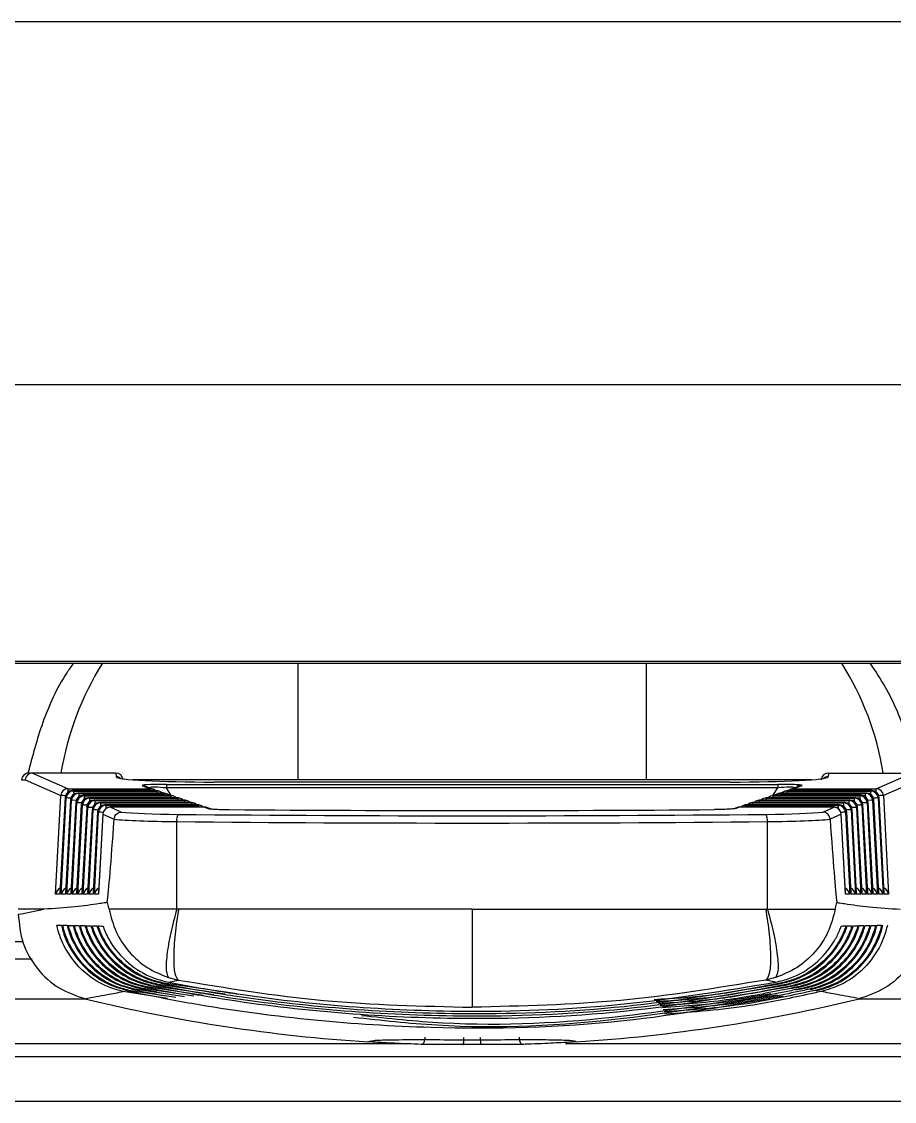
# Model space of a CAD drawing. Extents: x 8 to 113, y 0 to 87.
# Drawn here: x 48.36 to 49.562, y 9.876 to 11.364 of the extents above; entities that cross this region are included whole.
import ezdxf

# ---------------------------------------------------------------- set-up
doc = ezdxf.new("R2010")
doc.units = 0
doc.header["$MEASUREMENT"] = 0
doc.layers.add('OBJECT', color=7, linetype='CONTINUOUS')

msp = doc.modelspace()

# ---------------------------------------------------------------- linework, layer by layer
at = {"layer": 'OBJECT'}
for p, q in [((47.1158, 11.3635), (50.8446, 11.3635)), ((47.0212, 10.8635), (50.9392, 10.8635)), ((48.7402, 10.4795), (48.7402, 10.3189)), ((49.2202, 10.3189), (49.2202, 10.4795)), ((48.3747, 10.3281), (48.3698, 10.3281)), ((48.4236, 10.3065), (48.3746, 10.3281)), ((48.4896, 10.3281), (48.3747, 10.3281)), ((48.4896, 10.3281), (48.4901, 10.3228)), ((48.4896, 10.3281), (48.4896, 10.3281)), ((49.4708, 10.3281), (49.4703, 10.3228)), ((49.4708, 10.3281), (49.5857, 10.3281)), ((49.4708, 10.3281), (49.4708, 10.3281)), ((49.5367, 10.3065), (49.5858, 10.3281)), ((48.3599, 10.3187), (48.3647, 10.3187)), ((48.3647, 10.3187), (48.4137, 10.2971)), ((49.4479, 10.3189), (48.5125, 10.3189)), ((48.5592, 10.3125), (49.4012, 10.3125)), ((48.5592, 10.3125), (48.5592, 10.3075)), ((49.3352, 10.3157), (48.6252, 10.3157)), ((49.3352, 10.3157), (48.6252, 10.3157)), ((48.6252, 10.3157), (48.6252, 10.3157)), ((49.3352, 10.3157), (49.3352, 10.3157)), ((49.4012, 10.3125), (49.4012, 10.3075)), ((49.5957, 10.3187), (49.5467, 10.2971)), ((48.4067, 10.1612), (48.4137, 10.2971)), ((48.4236, 10.3065), (48.5375, 10.3065)), ((48.4236, 10.3065), (48.4236, 10.3019)), ((48.5452, 10.3039), (48.4297, 10.3039)), ((48.4297, 10.3039), (48.4311, 10.3033)), ((48.5452, 10.3039), (48.4297, 10.3039)), ((48.4297, 10.3039), (48.4297, 10.3039)), ((48.4311, 10.3033), (48.547, 10.3033)), ((48.4311, 10.3033), (48.4311, 10.2986)), ((48.5547, 10.3006), (48.4371, 10.3006)), ((48.4371, 10.3006), (48.4385, 10.3)), ((48.5547, 10.3006), (48.4371, 10.3006)), ((48.4371, 10.3006), (48.4371, 10.3006)), ((48.4385, 10.3), (48.5565, 10.3)), ((48.4385, 10.3), (48.4385, 10.2953)), ((48.5642, 10.2974), (48.4446, 10.2974)), ((48.4446, 10.2974), (48.4446, 10.2973)), ((48.4446, 10.2973), (48.446, 10.2967)), ((48.5642, 10.2973), (48.4446, 10.2973)), ((48.446, 10.2967), (48.566, 10.2967)), ((48.446, 10.2967), (48.446, 10.2921)), ((48.5262, 10.3104), (48.5375, 10.3065)), ((48.5407, 10.306), (48.5295, 10.3099)), ((48.5375, 10.3065), (48.5375, 10.3039)), ((48.547, 10.3033), (48.5452, 10.3039)), ((48.5452, 10.3039), (48.5452, 10.3039)), ((48.547, 10.3006), (48.547, 10.3033)), ((48.5502, 10.3027), (48.5485, 10.3034)), ((48.5565, 10.3), (48.5547, 10.3006)), ((48.5547, 10.3006), (48.5547, 10.3006)), ((48.5565, 10.2974), (48.5565, 10.3)), ((48.5598, 10.2995), (48.558, 10.3001)), ((49.4012, 10.3075), (48.5592, 10.3075)), ((48.566, 10.2972), (48.5592, 10.3075)), ((48.5642, 10.2973), (48.5642, 10.2974)), ((48.566, 10.2967), (48.5642, 10.2973)), ((48.566, 10.2941), (48.566, 10.2967)), ((48.5693, 10.2962), (48.5675, 10.2968)), ((49.3929, 10.2968), (49.3911, 10.2962)), ((49.3944, 10.2972), (49.4012, 10.3075)), ((49.3962, 10.2973), (49.3944, 10.2967)), ((49.3944, 10.2967), (49.5144, 10.2967)), ((49.3944, 10.2967), (49.3944, 10.2941)), ((49.5158, 10.2974), (49.3962, 10.2974)), ((49.3962, 10.2974), (49.3962, 10.2973)), ((49.5158, 10.2973), (49.3962, 10.2973)), ((49.4024, 10.3001), (49.4006, 10.2995)), ((49.4057, 10.3006), (49.4039, 10.3)), ((49.4039, 10.3), (49.5219, 10.3)), ((49.4039, 10.3), (49.4039, 10.2974)), ((49.5233, 10.3006), (49.4057, 10.3006)), ((49.5233, 10.3006), (49.4057, 10.3006)), ((49.4057, 10.3006), (49.4057, 10.3006)), ((49.4119, 10.3034), (49.4102, 10.3027)), ((49.4152, 10.3039), (49.4134, 10.3033)), ((49.4134, 10.3033), (49.5293, 10.3033)), ((49.4134, 10.3033), (49.4134, 10.3006)), ((49.5307, 10.3039), (49.4152, 10.3039)), ((49.5307, 10.3039), (49.4152, 10.3039)), ((49.4152, 10.3039), (49.4152, 10.3039)), ((49.4309, 10.3099), (49.4197, 10.306)), ((49.4342, 10.3104), (49.4229, 10.3065)), ((49.4229, 10.3065), (49.5367, 10.3065)), ((49.4229, 10.3039), (49.4229, 10.3065)), ((49.4306, 10.3098), (49.4278, 10.3098)), ((49.5144, 10.2967), (49.5158, 10.2973)), ((49.5144, 10.2921), (49.5144, 10.2967)), ((49.5158, 10.2973), (49.5158, 10.2974)), ((49.5219, 10.3), (49.5233, 10.3006)), ((49.5219, 10.2953), (49.5219, 10.3)), ((49.5233, 10.3006), (49.5233, 10.3006)), ((49.5293, 10.3033), (49.5307, 10.3039)), ((49.5293, 10.2986), (49.5293, 10.3033)), ((49.5307, 10.3039), (49.5307, 10.3039)), ((49.5367, 10.3019), (49.5367, 10.3065)), ((49.5467, 10.2971), (49.5537, 10.1612)), ((48.4197, 10.2944), (48.4126, 10.1624)), ((48.4198, 10.2944), (48.4126, 10.1612)), ((48.4143, 10.1612), (48.4212, 10.2938)), ((48.4198, 10.2944), (48.4197, 10.2944)), ((48.4212, 10.2938), (48.4198, 10.2944)), ((48.4271, 10.2912), (48.4202, 10.1624)), ((48.4272, 10.2912), (48.4202, 10.1612)), ((48.4219, 10.1612), (48.4286, 10.2905)), ((48.4272, 10.2912), (48.4271, 10.2912)), ((48.4286, 10.2905), (48.4272, 10.2912)), ((48.4346, 10.2879), (48.4278, 10.1624)), ((48.4347, 10.2879), (48.4278, 10.1612)), ((48.435, 10.2903), (48.4286, 10.2905)), ((48.4295, 10.1612), (48.4361, 10.2873)), ((48.4347, 10.2879), (48.4346, 10.2879)), ((48.4361, 10.2873), (48.4347, 10.2879)), ((48.442, 10.2846), (48.4354, 10.1624)), ((48.4421, 10.2846), (48.4354, 10.1612)), ((48.4372, 10.1612), (48.4435, 10.284)), ((48.4421, 10.2846), (48.442, 10.2846)), ((48.4435, 10.284), (48.4421, 10.2846)), ((48.4495, 10.2813), (48.443, 10.1624)), ((48.4495, 10.2813), (48.4431, 10.1612)), ((48.451, 10.2807), (48.4495, 10.2813)), ((48.4495, 10.2813), (48.4495, 10.2813)), ((48.5737, 10.2941), (48.452, 10.2941)), ((48.452, 10.2941), (48.4534, 10.2934)), ((48.5737, 10.2941), (48.452, 10.2941)), ((48.452, 10.2941), (48.452, 10.2941)), ((48.4534, 10.2934), (48.5756, 10.2934)), ((48.4534, 10.2934), (48.4534, 10.2888)), ((48.5833, 10.2908), (48.4594, 10.2908)), ((48.4594, 10.2908), (48.4609, 10.2902)), ((48.5833, 10.2908), (48.4594, 10.2908)), ((48.4594, 10.2908), (48.4594, 10.2908)), ((48.4609, 10.2902), (48.5851, 10.2902)), ((48.4609, 10.2902), (48.4609, 10.2855)), ((48.5928, 10.2875), (48.4669, 10.2875)), ((48.4669, 10.2875), (48.4683, 10.2869)), ((48.5928, 10.2875), (48.4669, 10.2875)), ((48.4669, 10.2875), (48.4669, 10.2875)), ((48.4683, 10.2869), (48.5946, 10.2869)), ((48.4683, 10.2869), (48.4683, 10.2823)), ((48.6023, 10.2843), (48.4743, 10.2843)), ((48.4743, 10.2843), (48.4758, 10.2836)), ((48.6023, 10.2843), (48.4743, 10.2843)), ((48.4743, 10.2843), (48.4743, 10.2843)), ((48.4758, 10.2836), (48.6041, 10.2836)), ((48.4758, 10.2836), (48.4758, 10.279)), ((48.5756, 10.2934), (48.5737, 10.2941)), ((48.5737, 10.2941), (48.5737, 10.2941)), ((48.5756, 10.2908), (48.5756, 10.2934)), ((48.5788, 10.2929), (48.577, 10.2935)), ((48.5851, 10.2902), (48.5833, 10.2908)), ((48.5833, 10.2908), (48.5833, 10.2908)), ((48.5851, 10.2875), (48.5851, 10.2902)), ((48.5883, 10.2896), (48.5865, 10.2903)), ((48.5946, 10.2869), (48.5928, 10.2875)), ((48.5928, 10.2875), (48.5928, 10.2875)), ((48.5946, 10.2843), (48.5946, 10.2869)), ((48.5978, 10.2864), (48.596, 10.287)), ((48.6041, 10.2836), (48.6023, 10.2843)), ((48.6023, 10.2843), (48.6023, 10.2843)), ((48.6041, 10.281), (48.6041, 10.2836)), ((48.6074, 10.2831), (48.6055, 10.2837)), ((49.3549, 10.2837), (49.353, 10.2831)), ((49.3581, 10.2843), (49.3563, 10.2836)), ((49.3563, 10.2836), (49.4846, 10.2836)), ((49.3563, 10.2836), (49.3563, 10.281)), ((49.4861, 10.2843), (49.3581, 10.2843)), ((49.4861, 10.2843), (49.3581, 10.2843)), ((49.3581, 10.2843), (49.3581, 10.2843)), ((49.3644, 10.287), (49.3625, 10.2864)), ((49.3676, 10.2875), (49.3658, 10.2869)), ((49.3658, 10.2869), (49.4921, 10.2869)), ((49.3658, 10.2869), (49.3658, 10.2843)), ((49.4935, 10.2875), (49.3676, 10.2875)), ((49.4935, 10.2875), (49.3676, 10.2875)), ((49.3676, 10.2875), (49.3676, 10.2875)), ((49.3739, 10.2903), (49.3721, 10.2896)), ((49.3771, 10.2908), (49.3753, 10.2902)), ((49.3753, 10.2902), (49.4995, 10.2902)), ((49.3753, 10.2902), (49.3753, 10.2875)), ((49.5009, 10.2908), (49.3771, 10.2908)), ((49.5009, 10.2908), (49.3771, 10.2908)), ((49.3771, 10.2908), (49.3771, 10.2908)), ((49.3834, 10.2935), (49.3816, 10.2929)), ((49.3866, 10.2941), (49.3848, 10.2934)), ((49.3848, 10.2934), (49.507, 10.2934)), ((49.3848, 10.2934), (49.3848, 10.2908)), ((49.5084, 10.2941), (49.3866, 10.2941)), ((49.5084, 10.2941), (49.3866, 10.2941)), ((49.3866, 10.2941), (49.3866, 10.2941)), ((49.4846, 10.2836), (49.4861, 10.2843)), ((49.4846, 10.279), (49.4846, 10.2836)), ((49.4861, 10.2843), (49.4861, 10.2843)), ((49.4921, 10.2869), (49.4935, 10.2875)), ((49.4921, 10.2823), (49.4921, 10.2869)), ((49.4935, 10.2875), (49.4935, 10.2875)), ((49.4995, 10.2902), (49.5009, 10.2908)), ((49.4995, 10.2855), (49.4995, 10.2902)), ((49.5009, 10.2908), (49.5009, 10.2908)), ((49.507, 10.2934), (49.5084, 10.2941)), ((49.507, 10.2888), (49.507, 10.2934)), ((49.5084, 10.2941), (49.5084, 10.2941)), ((49.5109, 10.2813), (49.5094, 10.2807)), ((49.5173, 10.1624), (49.5109, 10.2813)), ((49.5173, 10.1612), (49.5109, 10.2813)), ((49.5109, 10.2813), (49.5109, 10.2813)), ((49.5183, 10.2846), (49.5169, 10.284)), ((49.5169, 10.284), (49.5232, 10.1612)), ((49.5249, 10.1612), (49.5183, 10.2846)), ((49.5184, 10.2846), (49.5183, 10.2846)), ((49.525, 10.1624), (49.5184, 10.2846)), ((49.5257, 10.2879), (49.5243, 10.2873)), ((49.5243, 10.2873), (49.5308, 10.1612)), ((49.5318, 10.2905), (49.5254, 10.2903)), ((49.5326, 10.1612), (49.5257, 10.2879)), ((49.5258, 10.2879), (49.5257, 10.2879)), ((49.5326, 10.1624), (49.5258, 10.2879)), ((49.5332, 10.2912), (49.5318, 10.2905)), ((49.5318, 10.2905), (49.5385, 10.1612)), ((49.5402, 10.1624), (49.5332, 10.2912)), ((49.5402, 10.1612), (49.5332, 10.2912)), ((49.5332, 10.2912), (49.5332, 10.2912)), ((49.5406, 10.2944), (49.5392, 10.2938)), ((49.5392, 10.2938), (49.5461, 10.1612)), ((49.5478, 10.1612), (49.5406, 10.2944)), ((49.5407, 10.2944), (49.5406, 10.2944)), ((49.5478, 10.1624), (49.5407, 10.2944)), ((48.4448, 10.1612), (48.451, 10.2807)), ((48.4569, 10.2781), (48.4507, 10.1624)), ((48.457, 10.2781), (48.4507, 10.1612)), ((48.4524, 10.1612), (48.4584, 10.2774)), ((48.457, 10.2781), (48.4569, 10.2781)), ((48.4584, 10.2774), (48.457, 10.2781)), ((48.4643, 10.2748), (48.4583, 10.1624)), ((48.4644, 10.2748), (48.4583, 10.1612)), ((48.46, 10.1612), (48.4658, 10.2742)), ((48.4644, 10.2748), (48.4643, 10.2748)), ((48.4658, 10.2742), (48.4644, 10.2748)), ((48.4718, 10.2715), (48.4659, 10.1624)), ((48.4718, 10.2715), (48.4659, 10.1612)), ((48.4718, 10.2715), (48.4873, 10.2647)), ((48.4718, 10.2715), (48.4718, 10.2715)), ((48.6118, 10.281), (48.4818, 10.281)), ((48.497, 10.2743), (48.4818, 10.281)), ((48.6118, 10.281), (48.4818, 10.281)), ((48.4818, 10.281), (48.4818, 10.281)), ((48.6118, 10.281), (48.6166, 10.2793)), ((48.6118, 10.281), (48.6118, 10.281)), ((48.6199, 10.2788), (48.615, 10.2804)), ((49.3453, 10.2804), (49.3405, 10.2788)), ((49.3486, 10.281), (49.3437, 10.2793)), ((49.4786, 10.281), (49.3486, 10.281)), ((49.4786, 10.281), (49.3486, 10.281)), ((49.3486, 10.281), (49.3486, 10.281)), ((49.4634, 10.2743), (49.4786, 10.281)), ((49.4886, 10.2715), (49.4731, 10.2647)), ((49.4786, 10.281), (49.4786, 10.281)), ((49.4945, 10.1624), (49.4886, 10.2715)), ((49.4945, 10.1612), (49.4886, 10.2715)), ((49.4886, 10.2715), (49.4886, 10.2715)), ((49.496, 10.2748), (49.4946, 10.2742)), ((49.4946, 10.2742), (49.5004, 10.1612)), ((49.5021, 10.1612), (49.496, 10.2748)), ((49.4961, 10.2748), (49.496, 10.2748)), ((49.5021, 10.1624), (49.4961, 10.2748)), ((49.5034, 10.2781), (49.502, 10.2774)), ((49.502, 10.2774), (49.508, 10.1612)), ((49.5097, 10.1612), (49.5034, 10.2781)), ((49.5035, 10.2781), (49.5034, 10.2781)), ((49.5097, 10.1624), (49.5035, 10.2781)), ((49.5094, 10.2807), (49.5156, 10.1612)), ((48.4873, 10.2647), (48.4873, 10.2644)), ((48.5735, 10.1406), (48.5735, 10.2612)), ((49.3869, 10.1406), (49.3869, 10.2612)), ((49.4731, 10.2647), (49.4731, 10.2644)), ((48.4126, 10.1612), (48.4067, 10.1612)), ((48.4202, 10.1612), (48.4143, 10.1612)), ((48.4278, 10.1612), (48.4219, 10.1612)), ((48.4354, 10.1612), (48.4295, 10.1612)), ((48.4431, 10.1612), (48.4372, 10.1612)), ((48.4507, 10.1612), (48.4448, 10.1612)), ((48.4583, 10.1612), (48.4524, 10.1612)), ((48.4659, 10.1612), (48.46, 10.1612)), ((48.4802, 10.1406), (48.4779, 10.1497)), ((49.4802, 10.1406), (49.4825, 10.1497)), ((49.5004, 10.1612), (49.4945, 10.1612)), ((49.508, 10.1612), (49.5021, 10.1612)), ((49.5156, 10.1612), (49.5097, 10.1612)), ((49.5232, 10.1612), (49.5173, 10.1612)), ((49.5308, 10.1612), (49.5249, 10.1612)), ((49.5385, 10.1612), (49.5326, 10.1612)), ((49.5461, 10.1612), (49.5402, 10.1612)), ((49.5537, 10.1612), (49.5478, 10.1612)), ((48.3906, 10.1406), (48.3552, 10.1406)), ((48.5759, 10.1406), (48.5735, 10.1406)), ((49.3845, 10.1406), (49.3869, 10.1406)), ((48.3617, 10.0957), (47.1302, 10.0957)), ((48.3742, 10.0717), (47.1302, 10.0717)), ((48.5623, 10.0462), (48.5755, 10.0429)), ((49.3981, 10.0462), (49.3849, 10.0429)), ((48.5061, 10.0282), (48.5077, 10.0286)), ((48.5722, 10.0186), (48.5077, 10.0286)), ((48.5141, 10.0298), (48.5158, 10.0302)), ((48.5843, 10.0196), (48.5158, 10.0302)), ((48.5221, 10.0315), (48.5238, 10.0318)), ((48.597, 10.0207), (48.5238, 10.0318)), ((48.5302, 10.0331), (48.5318, 10.0334)), ((48.6104, 10.0216), (48.5318, 10.0334)), ((48.5382, 10.0348), (48.5398, 10.0351)), ((48.6246, 10.0225), (48.5398, 10.0351)), ((48.5462, 10.0365), (48.5478, 10.0368)), ((48.64, 10.0233), (48.5478, 10.0368)), ((48.5542, 10.0382), (48.5558, 10.0385)), ((48.6567, 10.0239), (48.5558, 10.0385)), ((48.5622, 10.0399), (48.5755, 10.0429)), ((49.3982, 10.0399), (49.3849, 10.0429)), ((49.4062, 10.0382), (49.4046, 10.0385)), ((49.4142, 10.0365), (49.4126, 10.0368)), ((49.4178, 10.0312), (49.4302, 10.0331)), ((49.4222, 10.0348), (49.4206, 10.0351)), ((49.4259, 10.0296), (49.4382, 10.0315)), ((49.4302, 10.0331), (49.4286, 10.0334)), ((49.4382, 10.0315), (49.4366, 10.0318)), ((49.4463, 10.0298), (49.4446, 10.0302)), ((49.4543, 10.0282), (49.4526, 10.0286)), ((47.0212, 10.0169), (48.4483, 10.0169)), ((48.4467, 10.0173), (48.4469, 10.0172)), ((48.5606, 10.0174), (48.4997, 10.027)), ((49.5121, 10.0169), (50.9392, 10.0169)), ((49.5136, 10.0173), (49.5135, 10.0172)), ((48.8907, 9.955), (47.1952, 9.955)), ((48.8368, 9.9577), (48.8368, 9.9577)), ((48.968, 9.9541), (48.968, 9.9541)), ((48.9924, 9.9541), (48.9924, 9.9541)), ((50.7652, 9.955), (49.1089, 9.955)), ((49.1236, 9.9577), (49.1236, 9.9577)), ((47.9278, 9.9376), (50.0326, 9.9376)), ((50.0118, 9.8756), (47.9486, 9.8756))]:
    msp.add_line(p, q, dxfattribs=at)
for centre, radius, start, end in [((48.8194, 10.2615), 0.4108, 147.9492, 170.6635), ((49.1439, 10.2626), 0.4078, 9.2522, 32.1351), ((48.3698, 10.3181), 0.01, 90, 177), ((48.4896, 10.3181), 0.01, 5, 90), ((49.4708, 10.3181), 0.01, 90, 175), ((48.3698, 10.3181), 0.01, 177, 178.5), ((48.4901, 10.3128), 0.01, 52.3681, 90.0221), ((49.4703, 10.3128), 0.01, 89.9779, 127.6319), ((48.4237, 10.2965), 0.01, 90.5775, 176.7662), ((48.4008, 9.8989), 0.3984, 87.2129, 88.1341), ((48.4297, 10.2939), 0.01, 90, 176.9163), ((48.4298, 10.2939), 0.01, 90.5792, 176.7653), ((48.4312, 10.2932), 0.01, 90.5792, 176.7653), ((48.4371, 10.2906), 0.01, 90, 176.9163), ((48.4372, 10.2906), 0.01, 90.5792, 176.7653), ((48.4386, 10.29), 0.01, 90.5775, 176.7662), ((48.4446, 10.2874), 0.01, 90, 176.9163), ((48.4447, 10.2873), 0.01, 90.5792, 176.7653), ((48.4461, 10.2867), 0.01, 90.5775, 176.7662), ((48.5263, 10.3007), 0.00975, 71.0131, 90.477), ((48.5375, 10.2968), 0.00976, 71.024, 90.4712), ((48.5375, 10.2966), 0.01, 47.2005, 71.0172), ((48.5452, 10.2939), 0.01, 71.0172, 90), ((48.5453, 10.2941), 0.00975, 71.0131, 90.477), ((48.5471, 10.2935), 0.00975, 71.0136, 90.4765), ((48.547, 10.2933), 0.01, 47.226, 71.0172), ((48.5547, 10.2906), 0.01, 71.0172, 90), ((48.5548, 10.2909), 0.00975, 71.0138, 90.4764), ((48.5566, 10.2902), 0.00976, 71.024, 90.4712), ((48.5565, 10.29), 0.01, 47.2514, 71.0172), ((48.5642, 10.2874), 0.01, 71.0172, 90), ((48.5643, 10.2876), 0.00975, 71.0138, 90.4764), ((48.5661, 10.287), 0.00976, 71.0233, 90.4718), ((48.566, 10.2867), 0.01, 47.2769, 71.0172), ((49.3944, 10.2867), 0.01, 108.9828, 132.7231), ((49.3943, 10.287), 0.00976, 89.5282, 108.9767), ((49.3962, 10.2874), 0.01, 90, 108.9828), ((49.3961, 10.2876), 0.00975, 89.5236, 108.9862), ((49.4039, 10.29), 0.01, 108.9828, 132.7486), ((49.4038, 10.2902), 0.00976, 89.5288, 108.976), ((49.4057, 10.2906), 0.01, 90, 108.9828), ((49.4056, 10.2909), 0.00975, 89.5236, 108.9862), ((49.4134, 10.2933), 0.01, 108.9828, 132.774), ((49.4133, 10.2935), 0.00975, 89.5235, 108.9864), ((49.4152, 10.2939), 0.01, 90, 108.9828), ((49.4151, 10.2941), 0.00975, 89.523, 108.9869), ((49.4229, 10.2966), 0.01, 108.9828, 132.7995), ((49.4228, 10.2968), 0.00976, 89.5288, 108.976), ((49.4341, 10.3007), 0.00975, 89.523, 108.9869), ((49.5143, 10.2867), 0.01, 3.2338, 89.4225), ((49.5158, 10.2874), 0.01, 3.0837, 90), ((49.5157, 10.2873), 0.01, 3.2347, 89.4208), ((49.5218, 10.29), 0.01, 3.2338, 89.4225), ((49.5233, 10.2906), 0.01, 3.0837, 90), ((49.5232, 10.2906), 0.01, 3.2347, 89.4208), ((49.5292, 10.2932), 0.01, 3.2347, 89.4208), ((49.5307, 10.2939), 0.01, 3.0837, 90), ((49.5306, 10.2939), 0.01, 3.2347, 89.4208), ((49.5366, 10.2965), 0.01, 3.2338, 89.4225), ((49.5525, 10.0733), 0.2239, 91.5068, 93.1462), ((48.4123, 9.9951), 0.2988, 87.0612, 88.2881), ((48.426, 9.9605), 0.3269, 87.1163, 88.235), ((48.452, 10.2841), 0.01, 90, 176.9163), ((48.4521, 10.284), 0.01, 90.579, 176.7658), ((48.4535, 10.2834), 0.01, 90.5783, 176.7662), ((48.4377, 10.0622), 0.2219, 86.8536, 88.5), ((48.4594, 10.2808), 0.01, 90, 176.9163), ((48.4595, 10.2808), 0.01, 90.5773, 176.7666), ((48.461, 10.2801), 0.01, 90.5775, 176.7662), ((48.4669, 10.2775), 0.01, 90, 176.9163), ((48.467, 10.2775), 0.01, 90.5774, 176.7665), ((48.4684, 10.2769), 0.01, 90.5781, 176.7667), ((48.4743, 10.2743), 0.01, 90, 176.9163), ((48.4744, 10.2742), 0.01, 90.5775, 176.7664), ((48.4759, 10.2736), 0.01, 90.5773, 176.7666), ((48.5737, 10.2841), 0.01, 71.0172, 90), ((48.5738, 10.2843), 0.00975, 71.0131, 90.477), ((48.5756, 10.2837), 0.00976, 71.024, 90.4712), ((48.5756, 10.2835), 0.01, 47.3024, 71.0172), ((48.5833, 10.2808), 0.01, 71.0172, 90), ((48.5833, 10.2811), 0.00974, 71.0108, 90.4844), ((48.5852, 10.2804), 0.00976, 71.0233, 90.4718), ((48.5851, 10.2802), 0.01, 47.3279, 71.0172), ((48.5928, 10.2775), 0.01, 71.0172, 90), ((48.5929, 10.2778), 0.00975, 71.0187, 90.4764), ((48.5947, 10.2771), 0.00975, 71.0138, 90.4764), ((48.5946, 10.2769), 0.01, 47.3534, 71.0172), ((48.6023, 10.2743), 0.01, 71.0172, 90), ((48.6024, 10.2745), 0.00975, 71.0181, 90.4771), ((48.6042, 10.2739), 0.00976, 71.0233, 90.4718), ((48.6041, 10.2736), 0.01, 47.3789, 71.0172), ((49.3563, 10.2736), 0.01, 108.9828, 132.6211), ((49.3562, 10.2739), 0.00976, 89.5282, 108.9767), ((49.3581, 10.2743), 0.01, 90, 108.9828), ((49.358, 10.2745), 0.00975, 89.5229, 108.9819), ((49.3658, 10.2769), 0.01, 108.9828, 132.6466), ((49.3657, 10.2771), 0.00975, 89.5236, 108.9862), ((49.3676, 10.2775), 0.01, 90, 108.9828), ((49.3675, 10.2778), 0.00975, 89.5236, 108.9813), ((49.3753, 10.2802), 0.01, 108.9828, 132.6721), ((49.3752, 10.2804), 0.00976, 89.5282, 108.9767), ((49.3771, 10.2808), 0.01, 90, 108.9828), ((49.3771, 10.2811), 0.00974, 89.5156, 108.9892), ((49.3848, 10.2835), 0.01, 108.9828, 132.6976), ((49.3848, 10.2837), 0.00976, 89.5288, 108.976), ((49.3866, 10.2841), 0.01, 90, 108.9828), ((49.3866, 10.2843), 0.00975, 89.523, 108.9869), ((49.4845, 10.2736), 0.01, 3.2334, 89.4227), ((49.4861, 10.2743), 0.01, 3.0837, 90), ((49.486, 10.2742), 0.01, 3.2336, 89.4225), ((49.492, 10.2769), 0.01, 3.2333, 89.4219), ((49.4935, 10.2775), 0.01, 3.0837, 90), ((49.4934, 10.2775), 0.01, 3.2335, 89.4226), ((49.4994, 10.2801), 0.01, 3.2338, 89.4225), ((49.5009, 10.2808), 0.01, 3.0837, 90), ((49.5008, 10.2808), 0.01, 3.2334, 89.4227), ((49.5069, 10.2834), 0.01, 3.2338, 89.4217), ((49.5084, 10.2841), 0.01, 3.0837, 90), ((49.5083, 10.284), 0.01, 3.2342, 89.421), ((49.5227, 10.0622), 0.2219, 91.5, 93.1464), ((49.5344, 9.9605), 0.3269, 91.765, 92.8837), ((49.5481, 9.9951), 0.2988, 91.7119, 92.9388), ((48.4451, 10.0586), 0.2222, 86.8542, 88.4965), ((48.4526, 10.0574), 0.2201, 86.8488, 88.5041), ((48.46, 10.0525), 0.2217, 86.8556, 88.497), ((48.4818, 10.271), 0.01, 90, 176.9163), ((48.4819, 10.271), 0.01, 90.5777, 176.7662), ((48.5904, 10.2633), 0.0171, 152.4561, 187.024), ((48.6118, 10.271), 0.01, 71.0172, 90), ((48.6119, 10.2712), 0.00975, 71.0181, 90.4771), ((48.6167, 10.2696), 0.00976, 71.0233, 90.4718), ((49.3437, 10.2696), 0.00976, 89.5282, 108.9767), ((49.3486, 10.271), 0.01, 90, 108.9828), ((49.3485, 10.2712), 0.00975, 89.5229, 108.9819), ((49.3699, 10.2633), 0.0171, 352.976, 27.5439), ((49.4786, 10.271), 0.01, 3.0837, 90), ((49.4785, 10.271), 0.01, 3.2338, 89.4223), ((49.5004, 10.0525), 0.2217, 91.503, 93.1444), ((49.5077, 10.0574), 0.2201, 91.4959, 93.1512), ((49.5153, 10.0586), 0.2222, 91.5035, 93.1458), ((48.9802, 12.2031), 2.25, 256.2899, 266.3463), ((48.9802, 12.2031), 2.25, 273.6537, 283.7101)]:
    msp.add_arc(centre, radius, start, end, dxfattribs=at)
for centre, major_axis, ratio, start_param, end_param in [((48.3746, 10.3181), (0.00206, 0.00979), 0.992047, 0.21202, 1.724102), ((48.3979, 10.3181), (0.0253, -0.0094), 0.138337, 2.783892, 2.790246), ((48.6256, 10.3228), (0.1355, 0), 0.052561, 3.146183, 4.709383), ((48.5739, 10.31), (0.0482, -0.0008), 0.049658, 1.8811, 3.292626), ((49.3348, 10.3228), (0.1355, 0), 0.052561, 4.715395, 6.278595), ((49.3865, 10.31), (0.0482, 0.0008), 0.049658, 6.132152, 7.543678), ((48.5739, 10.3), (0.04, -0.0068), 0.131783, 1.969122, 2.906286), ((49.3865, 10.3), (0.04, 0.0068), 0.131783, 0.687541, 1.17247), ((49.3865, 10.3), (0.04, 0.0068), 0.131783, 0.235307, 0.687541), ((48.5952, 10.2769), (0.11, 0), 0.052802, 3.609101, 4.530635), ((48.9802, 10.3875), (2.24, 0), 0.052802, 4.530635, 4.894143), ((48.9802, 10.391), (2.1693, 0), 0.052827, 4.557874, 4.866904), ((49.3652, 10.2769), (0.11, 0), 0.052802, 4.894143, 5.815677), ((48.5952, 12.4304), (0.1191, 2.2897), 0.00637, 3.231059, 3.472172), ((48.5952, 10.2669), (0.12, 0), 0.048402, 3.594014, 4.530635), ((48.9802, 10.3775), (2.25, 0), 0.052568, 4.530635, 4.894143), ((49.3652, 10.2669), (0.12, 0), 0.048402, 4.894143, 5.830764), ((49.3652, 12.4304), (-0.1191, 2.2897), 0.00637, 2.811013, 3.052126), ((48.4166, 10.1606), (0.0077, 0.00731), 0.885668, 1.241251, 2.26901), ((48.4242, 10.1606), (0.0077, 0.00731), 0.885668, 1.241251, 2.26901), ((48.4318, 10.1606), (0.0077, 0.00731), 0.885668, 1.241251, 2.26901), ((48.4395, 10.1606), (0.0077, 0.00731), 0.885668, 1.241251, 2.26901), ((48.4471, 10.1606), (0.0077, 0.00731), 0.885668, 1.241251, 2.26901), ((48.4547, 10.1606), (0.0077, 0.00731), 0.885668, 1.241251, 2.26901), ((48.4623, 10.1606), (0.0077, 0.00731), 0.885668, 1.241251, 2.26901), ((48.4699, 10.1606), (0.0077, 0.00731), 0.885668, 1.241251, 2.26901), ((49.4905, 10.1606), (0.0077, -0.00731), 0.885668, 0.872583, 1.900342), ((49.4981, 10.1606), (0.0077, -0.00731), 0.885668, 0.872583, 1.900342), ((49.5057, 10.1606), (0.0077, -0.00731), 0.885668, 0.872583, 1.900342), ((49.5133, 10.1606), (0.0077, -0.00731), 0.885668, 0.872583, 1.900342), ((49.5209, 10.1606), (0.0077, -0.00731), 0.885668, 0.872583, 1.900342), ((49.5286, 10.1606), (0.0077, -0.00731), 0.885668, 0.872583, 1.900342), ((49.5362, 10.1606), (0.0077, -0.00731), 0.885668, 0.872583, 1.900342), ((49.5438, 10.1606), (0.0077, -0.00731), 0.885668, 0.872583, 1.900342), ((47.8618, 12.2031), (2.3412, 0), 0.904333, 4.924724, 4.940236), ((48.9802, 9.9464), (0.1429, 0), 0.054262, 1.485384, 1.656209)]:
    msp.add_ellipse(centre, major_axis=major_axis, ratio=ratio, start_param=start_param, end_param=end_param, dxfattribs=at)
for points, knots in [([(48.3424, 10.4823), (48.4332, 10.4823), (48.6155, 10.4822), (48.9233, 10.4822), (49.2597, 10.4822), (49.4997, 10.4823), (49.618, 10.4823)], [0, 0, 0, 0, 0.215255, 0.431981, 0.720155, 1, 1, 1, 1]), ([(48.3452, 10.4795), (48.436, 10.4795), (48.6181, 10.4795), (48.925, 10.4795), (49.2598, 10.4795), (49.4979, 10.4795), (49.6152, 10.4795)], [0, 0, 0, 0, 0.216142, 0.433859, 0.72104, 1, 1, 1, 1]), ([(48.4313, 10.4795), (48.4282, 10.4751), (48.4101, 10.4496), (48.3873, 10.3988), (48.3747, 10.3512), (48.3685, 10.3278)], [0, 0, 0, 0, 0.094942, 0.554259, 1, 1, 1, 1]), ([(49.59, 10.3305), (49.5865, 10.3464), (49.5778, 10.3864), (49.5567, 10.4367), (49.5356, 10.4687), (49.5285, 10.4795)], [0, 0, 0, 0, 0.30549, 0.767021, 1, 1, 1, 1]), ([(49.4295, 10.3117), (49.4285, 10.3118), (49.4255, 10.3122), (49.416, 10.3124), (49.4069, 10.3125), (49.4017, 10.3125), (49.4012, 10.3125)], [0, 0, 0, 0, 0.168657, 0.528921, 0.947396, 1, 1, 1, 1]), ([(48.4873, 10.2647), (48.4875, 10.2658), (48.4878, 10.268), (48.4896, 10.2709), (48.4922, 10.2731), (48.4947, 10.2741), (48.4964, 10.2743), (48.4969, 10.2743), (48.497, 10.2743)], [0, 0, 0, 0, 0.219279, 0.438505, 0.659235, 0.882985, 0.985836, 1, 1, 1, 1]), ([(48.6166, 10.2793), (48.6176, 10.2791), (48.6195, 10.2787), (48.6268, 10.2782), (48.6362, 10.2779), (48.6431, 10.2778), (48.6463, 10.2778)], [0, 0, 0, 0, 0.261885, 0.524406, 0.776422, 1, 1, 1, 1]), ([(49.3437, 10.2793), (49.3428, 10.2791), (49.3409, 10.2787), (49.3336, 10.2782), (49.3242, 10.2779), (49.3173, 10.2778), (49.3141, 10.2778)], [0, 0, 0, 0, 0.261885, 0.524406, 0.776422, 1, 1, 1, 1]), ([(49.4731, 10.2647), (49.4729, 10.2658), (49.4726, 10.268), (49.4708, 10.2709), (49.4682, 10.2731), (49.4657, 10.2741), (49.464, 10.2743), (49.4635, 10.2743), (49.4634, 10.2743)], [0, 0, 0, 0, 0.219279, 0.438505, 0.659235, 0.882985, 0.985836, 1, 1, 1, 1]), ([(48.4779, 10.1497), (48.4772, 10.1496), (48.4736, 10.1491), (48.4589, 10.1469), (48.4304, 10.1429), (48.4049, 10.1414), (48.3906, 10.1406)], [0, 0, 0, 0, 0.024147, 0.120738, 0.507103, 1, 1, 1, 1]), ([(49.4825, 10.1497), (49.4832, 10.1496), (49.4868, 10.1491), (49.5015, 10.1469), (49.53, 10.1429), (49.5555, 10.1414), (49.5698, 10.1406)], [0, 0, 0, 0, 0.024147, 0.120738, 0.507103, 1, 1, 1, 1]), ([(48.3552, 10.1335), (48.3566, 10.12), (48.3593, 10.093), (48.3801, 10.0574), (48.4098, 10.03), (48.4347, 10.0214), (48.4467, 10.0173)], [0, 0, 0, 0, 0.253583, 0.507165, 0.760847, 1, 1, 1, 1]), ([(48.5735, 10.1406), (48.5628, 10.1406), (48.5415, 10.1406), (48.5142, 10.1406), (48.4921, 10.1406), (48.4842, 10.1406), (48.4802, 10.1406)], [0, 0, 0, 0, 0.249999, 0.5, 0.750001, 1, 1, 1, 1]), ([(48.4802, 10.1406), (48.4829, 10.1299), (48.4884, 10.1086), (48.5071, 10.0809), (48.5318, 10.0586), (48.5522, 10.0503), (48.5623, 10.0462)], [0, 0, 0, 0, 0.25, 0.5, 0.75, 1, 1, 1, 1]), ([(48.5735, 10.1406), (48.5705, 10.1295), (48.5644, 10.1065), (48.5593, 10.0761), (48.5582, 10.0537), (48.561, 10.0487), (48.5623, 10.0462)], [0, 0, 0, 0, 0.241562, 0.500001, 0.75844, 1, 1, 1, 1]), ([(48.5759, 10.1406), (48.5741, 10.1289), (48.5704, 10.1046), (48.5687, 10.0728), (48.5702, 10.0497), (48.5738, 10.0451), (48.5755, 10.0429)], [0, 0, 0, 0, 0.2411704, 0.4999998, 0.7588319, 1, 1, 1, 1]), ([(48.9802, 10.1406), (48.9124, 10.1406), (48.7768, 10.1406), (48.6429, 10.1406), (48.5759, 10.1406)], [0, 0, 0, 0, 0.5, 1, 1, 1, 1]), ([(48.9802, 10.1406), (49.048, 10.1406), (49.1836, 10.1406), (49.3175, 10.1406), (49.3845, 10.1406)], [0, 0, 0, 0, 0.5, 1, 1, 1, 1]), ([(48.9802, 10.1406), (48.9802, 10.1241), (48.9802, 10.0898), (48.9802, 10.0452), (48.9802, 10.0134), (48.9802, 10.008), (48.9802, 10.0054)], [0, 0, 0, 0, 0.240773, 0.500001, 0.759228, 1, 1, 1, 1]), ([(49.3845, 10.1406), (49.3863, 10.1289), (49.39, 10.1046), (49.3917, 10.0728), (49.3902, 10.0497), (49.3866, 10.0451), (49.3849, 10.0429)], [0, 0, 0, 0, 0.2411704, 0.4999998, 0.7588319, 1, 1, 1, 1]), ([(49.3869, 10.1406), (49.3899, 10.1295), (49.396, 10.1065), (49.4011, 10.0761), (49.4022, 10.0537), (49.3994, 10.0487), (49.3981, 10.0462)], [0, 0, 0, 0, 0.241562, 0.500001, 0.75844, 1, 1, 1, 1]), ([(49.3869, 10.1406), (49.3976, 10.1406), (49.4189, 10.1406), (49.4462, 10.1406), (49.4682, 10.1406), (49.4762, 10.1406), (49.4802, 10.1406)], [0, 0, 0, 0, 0.249999, 0.5, 0.750001, 1, 1, 1, 1]), ([(49.4802, 10.1406), (49.4775, 10.1299), (49.472, 10.1086), (49.4533, 10.0809), (49.4286, 10.0586), (49.4082, 10.0503), (49.3981, 10.0462)], [0, 0, 0, 0, 0.25, 0.5, 0.75, 1, 1, 1, 1]), ([(49.6052, 10.1335), (49.6038, 10.12), (49.6011, 10.093), (49.5803, 10.0574), (49.5506, 10.03), (49.5257, 10.0214), (49.5136, 10.0173)], [0, 0, 0, 0, 0.253583, 0.507165, 0.760847, 1, 1, 1, 1]), ([(48.4083, 10.1185), (48.4092, 10.1185), (48.4113, 10.1185), (48.4133, 10.1184), (48.4146, 10.1184)], [0, 0, 0, 0, 0.412557, 1, 1, 1, 1]), ([(48.4997, 10.027), (48.4933, 10.0288), (48.4738, 10.0341), (48.4446, 10.0525), (48.4216, 10.081), (48.4117, 10.1045), (48.409, 10.1159), (48.4083, 10.1185)], [0, 0, 0, 0, 0.1473762, 0.4444956, 0.7411541, 0.9402223, 1, 1, 1, 1]), ([(48.4146, 10.1184), (48.4152, 10.1158), (48.4175, 10.1067), (48.4261, 10.0855), (48.4462, 10.058), (48.4761, 10.0369), (48.4976, 10.0307), (48.5061, 10.0282)], [0, 0, 0, 0, 0.059552, 0.208065, 0.505163, 0.802607, 1, 1, 1, 1]), ([(48.4164, 10.1184), (48.4172, 10.1184), (48.4193, 10.1183), (48.4214, 10.1183), (48.4226, 10.1183)], [0, 0, 0, 0, 0.4125319, 1, 1, 1, 1]), ([(48.5077, 10.0286), (48.5013, 10.0303), (48.4818, 10.0356), (48.4525, 10.0539), (48.4297, 10.082), (48.4198, 10.1049), (48.417, 10.1158), (48.4164, 10.1184)], [0, 0, 0, 0, 0.1489543, 0.4492608, 0.7491008, 0.9405027, 1, 1, 1, 1]), ([(48.4226, 10.1183), (48.4233, 10.1157), (48.4257, 10.1067), (48.4346, 10.0856), (48.4551, 10.0585), (48.4849, 10.0381), (48.506, 10.0321), (48.5141, 10.0298)], [0, 0, 0, 0, 0.059276, 0.209421, 0.509831, 0.810598, 1, 1, 1, 1]), ([(48.5158, 10.0302), (48.5093, 10.0319), (48.4898, 10.0371), (48.4605, 10.0553), (48.4378, 10.0829), (48.4279, 10.1053), (48.4251, 10.1157), (48.4244, 10.1182)], [0, 0, 0, 0, 0.150605, 0.454244, 0.75741, 0.940779, 1, 1, 1, 1]), ([(48.4244, 10.1182), (48.4253, 10.1182), (48.4274, 10.1182), (48.4295, 10.1181), (48.4307, 10.1181)], [0, 0, 0, 0, 0.412495, 1, 1, 1, 1]), ([(48.4307, 10.1181), (48.4314, 10.1156), (48.434, 10.1067), (48.4431, 10.0858), (48.464, 10.0589), (48.4938, 10.0392), (48.5144, 10.0336), (48.5221, 10.0315)], [0, 0, 0, 0, 0.059002, 0.210856, 0.514734, 0.81898, 1, 1, 1, 1]), ([(48.4325, 10.1181), (48.4334, 10.1181), (48.4355, 10.118), (48.4376, 10.118), (48.4388, 10.1179)], [0, 0, 0, 0, 0.41247, 1, 1, 1, 1]), ([(48.5238, 10.0318), (48.5173, 10.0335), (48.4977, 10.0386), (48.4684, 10.0568), (48.446, 10.0839), (48.4361, 10.1057), (48.4332, 10.1156), (48.4325, 10.1181)], [0, 0, 0, 0, 0.152333, 0.459461, 0.766109, 0.941054, 1, 1, 1, 1]), ([(48.4388, 10.1179), (48.4396, 10.1155), (48.4423, 10.1066), (48.4517, 10.0859), (48.473, 10.0594), (48.5026, 10.0404), (48.5229, 10.035), (48.5302, 10.0331)], [0, 0, 0, 0, 0.058731, 0.212374, 0.519886, 0.827777, 1, 1, 1, 1]), ([(48.4406, 10.1179), (48.4415, 10.1179), (48.4436, 10.1179), (48.4457, 10.1178), (48.447, 10.1178)], [0, 0, 0, 0, 0.412433, 1, 1, 1, 1]), ([(48.5318, 10.0334), (48.5253, 10.0351), (48.5057, 10.0402), (48.4763, 10.0582), (48.4541, 10.085), (48.4442, 10.1061), (48.4414, 10.1155), (48.4406, 10.1179)], [0, 0, 0, 0, 0.154143, 0.464926, 0.775223, 0.941326, 1, 1, 1, 1]), ([(48.447, 10.1178), (48.4478, 10.1154), (48.4506, 10.1066), (48.4603, 10.0861), (48.4821, 10.0599), (48.5116, 10.0417), (48.5314, 10.0365), (48.5382, 10.0348)], [0, 0, 0, 0, 0.058463, 0.213983, 0.525307, 0.837021, 1, 1, 1, 1]), ([(48.4488, 10.1178), (48.4497, 10.1177), (48.4518, 10.1177), (48.4539, 10.1177), (48.4552, 10.1176)], [0, 0, 0, 0, 0.412396, 1, 1, 1, 1]), ([(48.5398, 10.0351), (48.5333, 10.0368), (48.5137, 10.0418), (48.4843, 10.0597), (48.4623, 10.086), (48.4524, 10.1066), (48.4496, 10.1154), (48.4488, 10.1178)], [0, 0, 0, 0, 0.156042, 0.470658, 0.78478, 0.941595, 1, 1, 1, 1]), ([(49.5116, 10.1178), (49.5108, 10.1154), (49.508, 10.1066), (49.4982, 10.0861), (49.4764, 10.06), (49.447, 10.0419), (49.4273, 10.0368), (49.4206, 10.0351)], [0, 0, 0, 0, 0.0584018, 0.2144517, 0.5261926, 0.8382684, 1, 1, 1, 1]), ([(49.4222, 10.0348), (49.4287, 10.0364), (49.4483, 10.0415), (49.4778, 10.0594), (49.4999, 10.0858), (49.5098, 10.1065), (49.5126, 10.1154), (49.5134, 10.1178)], [0, 0, 0, 0, 0.155511, 0.469779, 0.783592, 0.941534, 1, 1, 1, 1]), ([(49.5197, 10.1179), (49.519, 10.1155), (49.5163, 10.1066), (49.5068, 10.086), (49.4855, 10.0595), (49.456, 10.0407), (49.4358, 10.0353), (49.4286, 10.0334)], [0, 0, 0, 0, 0.058671, 0.212822, 0.520728, 0.828954, 1, 1, 1, 1]), ([(49.4302, 10.0331), (49.4367, 10.0348), (49.4563, 10.0399), (49.4858, 10.058), (49.5081, 10.0848), (49.518, 10.1061), (49.5208, 10.1155), (49.5216, 10.1179)], [0, 0, 0, 0, 0.153635, 0.464106, 0.774129, 0.941266, 1, 1, 1, 1]), ([(49.5279, 10.1181), (49.5272, 10.1156), (49.5246, 10.1067), (49.5154, 10.0858), (49.4945, 10.059), (49.4648, 10.0395), (49.4443, 10.0339), (49.4366, 10.0318)], [0, 0, 0, 0, 0.058943, 0.211284, 0.515534, 0.820092, 1, 1, 1, 1]), ([(49.4382, 10.0315), (49.4447, 10.0332), (49.4643, 10.0383), (49.4937, 10.0565), (49.5162, 10.0838), (49.5261, 10.1057), (49.529, 10.1156), (49.5297, 10.1181)], [0, 0, 0, 0, 0.151845, 0.458695, 0.765103, 0.940995, 1, 1, 1, 1]), ([(49.536, 10.1182), (49.5353, 10.1157), (49.5328, 10.1067), (49.524, 10.0857), (49.5035, 10.0586), (49.4737, 10.0383), (49.4527, 10.0324), (49.4446, 10.0302)], [0, 0, 0, 0, 0.059218, 0.209832, 0.510595, 0.811653, 1, 1, 1, 1]), ([(49.4463, 10.0298), (49.4527, 10.0316), (49.4723, 10.0368), (49.5016, 10.0551), (49.5243, 10.0828), (49.5343, 10.1052), (49.5371, 10.1157), (49.5378, 10.1183)], [0, 0, 0, 0, 0.150136, 0.453531, 0.756488, 0.940721, 1, 1, 1, 1]), ([(49.544, 10.1184), (49.5434, 10.1158), (49.5411, 10.1067), (49.5325, 10.0855), (49.5124, 10.0582), (49.4826, 10.0371), (49.4612, 10.031), (49.4526, 10.0286)], [0, 0, 0, 0, 0.0594948, 0.2084583, 0.5058921, 0.8036083, 1, 1, 1, 1]), ([(49.4543, 10.0282), (49.4607, 10.03), (49.4803, 10.0353), (49.5095, 10.0537), (49.5324, 10.0818), (49.5424, 10.1048), (49.5452, 10.1158), (49.5458, 10.1184)], [0, 0, 0, 0, 0.1485035, 0.448596, 0.7482558, 0.940445, 1, 1, 1, 1]), ([(49.5521, 10.1185), (49.5514, 10.1159), (49.5492, 10.1067), (49.541, 10.0854), (49.5212, 10.0577), (49.4914, 10.036), (49.4696, 10.0296), (49.4607, 10.027)], [0, 0, 0, 0, 0.059775, 0.207161, 0.501412, 0.795934, 1, 1, 1, 1]), ([(49.5052, 10.1176), (49.5061, 10.1176), (49.5082, 10.1177), (49.5103, 10.1177), (49.5116, 10.1178)], [0, 0, 0, 0, 0.412401, 1, 1, 1, 1]), ([(49.5134, 10.1178), (49.5143, 10.1178), (49.5164, 10.1178), (49.5185, 10.1179), (49.5197, 10.1179)], [0, 0, 0, 0, 0.412426, 1, 1, 1, 1]), ([(49.5216, 10.1179), (49.5224, 10.118), (49.5245, 10.118), (49.5266, 10.118), (49.5279, 10.1181)], [0, 0, 0, 0, 0.412462, 1, 1, 1, 1]), ([(49.5297, 10.1181), (49.5306, 10.1181), (49.5327, 10.1182), (49.5347, 10.1182), (49.536, 10.1182)], [0, 0, 0, 0, 0.412498, 1, 1, 1, 1]), ([(49.5378, 10.1183), (49.5386, 10.1183), (49.5407, 10.1183), (49.5428, 10.1184), (49.544, 10.1184)], [0, 0, 0, 0, 0.412522, 1, 1, 1, 1]), ([(48.4552, 10.1176), (48.456, 10.1153), (48.4589, 10.1066), (48.469, 10.0863), (48.4912, 10.0604), (48.5205, 10.0429), (48.5399, 10.0381), (48.5462, 10.0365)], [0, 0, 0, 0, 0.058198, 0.215686, 0.531014, 0.846742, 1, 1, 1, 1]), ([(48.457, 10.1176), (48.4579, 10.1176), (48.4601, 10.1175), (48.4622, 10.1175), (48.4634, 10.1175)], [0, 0, 0, 0, 0.412352, 1, 1, 1, 1]), ([(48.5478, 10.0368), (48.5413, 10.0385), (48.5217, 10.0434), (48.4922, 10.0612), (48.4704, 10.087), (48.4607, 10.107), (48.4578, 10.1153), (48.457, 10.1176)], [0, 0, 0, 0, 0.158035, 0.476675, 0.794817, 0.941861, 1, 1, 1, 1]), ([(48.4634, 10.1175), (48.4643, 10.1152), (48.4674, 10.1066), (48.4777, 10.0865), (48.5003, 10.0609), (48.5295, 10.0442), (48.5484, 10.0396), (48.5542, 10.0382)], [0, 0, 0, 0, 0.057936, 0.217495, 0.53703, 0.856977, 1, 1, 1, 1]), ([(48.4653, 10.1174), (48.4662, 10.1174), (48.4683, 10.1174), (48.4705, 10.1173), (48.4718, 10.1173)], [0, 0, 0, 0, 0.412308, 1, 1, 1, 1]), ([(48.5558, 10.0385), (48.5493, 10.0402), (48.5297, 10.045), (48.5001, 10.0628), (48.4786, 10.0881), (48.4689, 10.1075), (48.4661, 10.1152), (48.4653, 10.1174)], [0, 0, 0, 0, 0.160131, 0.483001, 0.805363, 0.942124, 1, 1, 1, 1]), ([(48.4718, 10.1173), (48.4726, 10.1151), (48.4758, 10.1066), (48.4865, 10.0867), (48.5095, 10.0615), (48.5385, 10.0456), (48.5569, 10.0412), (48.5622, 10.0399)], [0, 0, 0, 0, 0.057677, 0.219413, 0.543377, 0.867764, 1, 1, 1, 1]), ([(49.3982, 10.0399), (49.4047, 10.0415), (49.4244, 10.0464), (49.4541, 10.064), (49.4754, 10.089), (49.4851, 10.1079), (49.4878, 10.1151), (49.4886, 10.1173)], [0, 0, 0, 0, 0.1617291, 0.4885729, 0.8149429, 0.9423191, 1, 1, 1, 1]), ([(49.4951, 10.1174), (49.4943, 10.1152), (49.4912, 10.1066), (49.4808, 10.0865), (49.4582, 10.0611), (49.4291, 10.0445), (49.4103, 10.0399), (49.4046, 10.0385)], [0, 0, 0, 0, 0.057873, 0.218011, 0.538018, 0.858388, 1, 1, 1, 1]), ([(49.4062, 10.0382), (49.4127, 10.0398), (49.4323, 10.0447), (49.462, 10.0625), (49.4836, 10.0879), (49.4933, 10.1074), (49.4961, 10.1152), (49.4969, 10.1175)], [0, 0, 0, 0, 0.1595511, 0.4819896, 0.803962, 0.9420606, 1, 1, 1, 1]), ([(49.5033, 10.1176), (49.5026, 10.1153), (49.4996, 10.1066), (49.4895, 10.0863), (49.4673, 10.0605), (49.4381, 10.0432), (49.4188, 10.0384), (49.4126, 10.0368)], [0, 0, 0, 0, 0.0581354, 0.2161788, 0.5319486, 0.8480676, 1, 1, 1, 1]), ([(49.4142, 10.0365), (49.4207, 10.0381), (49.4403, 10.0431), (49.4699, 10.0609), (49.4918, 10.0869), (49.5016, 10.107), (49.5044, 10.1153), (49.5052, 10.1176)], [0, 0, 0, 0, 0.157481, 0.475733, 0.793525, 0.941799, 1, 1, 1, 1]), ([(49.4886, 10.1173), (49.4895, 10.1173), (49.4917, 10.1174), (49.4938, 10.1174), (49.4951, 10.1174)], [0, 0, 0, 0, 0.412315, 1, 1, 1, 1]), ([(49.4969, 10.1175), (49.4978, 10.1175), (49.5, 10.1175), (49.5021, 10.1176), (49.5033, 10.1176)], [0, 0, 0, 0, 0.412358, 1, 1, 1, 1]), ([(48.3744, 10.0717), (48.2511, 10.0717), (48.0047, 10.0716), (47.6628, 10.0715), (47.3489, 10.0713), (47.1565, 10.0712), (47.0627, 10.0711), (47.0606, 10.0711)], [0, 0, 0, 0, 0.263927, 0.527122, 0.760906, 0.99469, 1, 1, 1, 1]), ([(48.5141, 10.0298), (48.5207, 10.0284), (48.5343, 10.0255), (48.5481, 10.023), (48.5553, 10.0217)], [0, 0, 0, 0, 0.476164, 1, 1, 1, 1]), ([(48.5221, 10.0315), (48.5287, 10.0301), (48.5424, 10.0272), (48.5562, 10.0247), (48.5634, 10.0235)], [0, 0, 0, 0, 0.476003, 1, 1, 1, 1]), ([(48.5302, 10.0331), (48.5367, 10.0317), (48.5504, 10.0289), (48.5642, 10.0265), (48.5714, 10.0252)], [0, 0, 0, 0, 0.475839, 1, 1, 1, 1]), ([(48.5382, 10.0348), (48.5447, 10.0335), (48.5774, 10.0269), (48.7156, 10.0027), (48.9269, 9.9854), (49.1906, 9.995), (49.3447, 10.0214), (49.4222, 10.0348)], [0, 0, 0, 0, 0.0224837, 0.1124325, 0.4731171, 0.7350786, 1, 1, 1, 1]), ([(48.5462, 10.0365), (48.5527, 10.0352), (48.5854, 10.0287), (48.7237, 10.005), (48.9324, 9.9887), (49.1906, 9.9986), (49.3394, 10.0238), (49.4142, 10.0365)], [0, 0, 0, 0, 0.022904, 0.114532, 0.481954, 0.739618, 1, 1, 1, 1]), ([(48.5542, 10.0382), (48.5607, 10.0369), (48.5935, 10.0306), (48.7318, 10.0073), (48.938, 9.9919), (49.1906, 10.0022), (49.3341, 10.0261), (49.4062, 10.0382)], [0, 0, 0, 0, 0.023339, 0.11671, 0.491124, 0.744318, 1, 1, 1, 1]), ([(48.5622, 10.0399), (48.5687, 10.0387), (48.6015, 10.0325), (48.7399, 10.0097), (48.9435, 9.9952), (49.1906, 10.0058), (49.3288, 10.0285), (49.3982, 10.0399)], [0, 0, 0, 0, 0.023792, 0.118973, 0.500646, 0.749188, 1, 1, 1, 1]), ([(48.5755, 10.0429), (48.642, 10.032), (48.7761, 10.0101), (48.9118, 10.007), (48.9802, 10.0054)], [0, 0, 0, 0, 0.496376, 1, 1, 1, 1]), ([(49.3849, 10.0429), (49.3184, 10.032), (49.1843, 10.0101), (49.0486, 10.007), (48.9802, 10.0054)], [0, 0, 0, 0, 0.496376, 1, 1, 1, 1]), ([(49.4046, 10.0385), (49.398, 10.0373), (49.3653, 10.031), (49.3077, 10.0199), (49.2559, 10.0172), (49.2307, 10.0158)], [0, 0, 0, 0, 0.113918, 0.569662, 1, 1, 1, 1]), ([(49.4126, 10.0368), (49.406, 10.0355), (49.3733, 10.0292), (49.3142, 10.0176), (49.2607, 10.0146), (49.2339, 10.0131)], [0, 0, 0, 0, 0.110803, 0.554083, 1, 1, 1, 1]), ([(49.4206, 10.0351), (49.4141, 10.0338), (49.3814, 10.0273), (49.3205, 10.0153), (49.2653, 10.012), (49.2367, 10.0103)], [0, 0, 0, 0, 0.10768, 0.538467, 1, 1, 1, 1]), ([(49.4286, 10.0334), (49.4221, 10.0321), (49.3894, 10.0255), (49.3268, 10.013), (49.2697, 10.0094), (49.2393, 10.0075)], [0, 0, 0, 0, 0.10455, 0.522813, 1, 1, 1, 1]), ([(49.4366, 10.0318), (49.4301, 10.0304), (49.3974, 10.0237), (49.3329, 10.0107), (49.2739, 10.0068), (49.2415, 10.0047)], [0, 0, 0, 0, 0.101412, 0.50712, 1, 1, 1, 1]), ([(49.4446, 10.0302), (49.4381, 10.0288), (49.4055, 10.022), (49.3389, 10.0083), (49.2778, 10.0042), (49.2433, 10.0018)], [0, 0, 0, 0, 0.098265, 0.491386, 1, 1, 1, 1]), ([(49.4526, 10.0286), (49.4461, 10.0272), (49.4135, 10.0202), (49.3448, 10.006), (49.2814, 10.0015), (49.2447, 9.9989)], [0, 0, 0, 0, 0.095111, 0.475612, 1, 1, 1, 1]), ([(48.4469, 10.0172), (48.4572, 10.0191), (48.4748, 10.0222), (48.4924, 10.0256), (48.4997, 10.027)], [0, 0, 0, 0, 0.5814499, 1, 1, 1, 1]), ([(48.5061, 10.0282), (48.5127, 10.0268), (48.5452, 10.0198), (48.6831, 9.9937), (48.9048, 9.9727), (49.1752, 9.9793), (49.3353, 10.008), (49.4084, 10.0211)], [0, 0, 0, 0, 0.022015, 0.110089, 0.463247, 0.755017, 1, 1, 1, 1]), ([(48.817, 9.9918), (48.8552, 9.9875), (48.9787, 9.9738), (49.1752, 9.984), (49.3299, 10.0106), (49.4001, 10.0227)], [0, 0, 0, 0, 0.1966251, 0.6351198, 1, 1, 1, 1]), ([(48.8279, 9.9942), (48.8652, 9.9902), (48.9851, 9.9773), (49.1751, 9.9876), (49.3243, 10.0129), (49.3918, 10.0244)], [0, 0, 0, 0, 0.198589, 0.637924, 1, 1, 1, 1]), ([(49.4607, 10.027), (49.4541, 10.0256), (49.4216, 10.0185), (49.3505, 10.0036), (49.2847, 9.9987), (49.2456, 9.9958)], [0, 0, 0, 0, 0.091948, 0.459795, 1, 1, 1, 1]), ([(49.5135, 10.0172), (49.5032, 10.0191), (49.4856, 10.0222), (49.468, 10.0256), (49.4607, 10.027)], [0, 0, 0, 0, 0.5814499, 1, 1, 1, 1]), ([(48.8368, 9.9577), (48.8383, 9.9584), (48.8414, 9.9599), (48.8658, 9.9607), (48.9018, 9.9608), (48.947, 9.9607), (48.9961, 9.9606), (49.0434, 9.9608), (49.0836, 9.9608), (49.1119, 9.9603), (49.1227, 9.9591), (49.1234, 9.958), (49.1236, 9.9577)], [0, 0, 0, 0, 0.106548, 0.213093, 0.319764, 0.426916, 0.534499, 0.642267, 0.749959, 0.85731, 0.964155, 1, 1, 1, 1]), ([(48.9105, 9.9542), (48.8973, 9.9547), (48.8707, 9.9557), (48.8452, 9.9572), (48.8372, 9.9577), (48.8369, 9.9577), (48.8368, 9.9577)], [0, 0, 0, 0, 0.315106, 0.632946, 0.949791, 1, 1, 1, 1]), ([(48.968, 9.9541), (48.9519, 9.9541), (48.9316, 9.9542), (48.9136, 9.9542), (48.9099, 9.9542)], [0, 0, 0, 0, 0.791808, 1, 1, 1, 1]), ([(48.9105, 9.9542), (48.911, 9.9543), (48.9121, 9.9545), (48.9136, 9.9562), (48.9148, 9.9587), (48.9153, 9.9612), (48.9155, 9.9631), (48.9155, 9.9638), (48.9155, 9.964)], [0, 0, 0, 0, 0.214948, 0.4299, 0.644865, 0.859837, 0.95144, 1, 1, 1, 1]), ([(48.968, 9.9541), (48.9681, 9.9542), (48.9683, 9.9543), (48.9686, 9.9558), (48.9688, 9.9582), (48.9688, 9.9606), (48.9689, 9.9625), (48.9689, 9.9634), (48.9689, 9.9639)], [0, 0, 0, 0, 0.209929, 0.419877, 0.629812, 0.839755, 0.898241, 1, 1, 1, 1]), ([(48.9915, 9.9639), (48.9915, 9.9634), (48.9915, 9.9625), (48.9915, 9.9606), (48.9916, 9.9582), (48.9918, 9.9558), (48.9921, 9.9543), (48.9923, 9.9542), (48.9924, 9.9541)], [0, 0, 0, 0, 0.1017586, 0.1602454, 0.370188, 0.5801233, 0.790071, 1, 1, 1, 1]), ([(49.0505, 9.9542), (49.0356, 9.9542), (49.0169, 9.9541), (48.9966, 9.9541), (48.9924, 9.9541)], [0, 0, 0, 0, 0.791838, 1, 1, 1, 1]), ([(49.0449, 9.964), (49.0449, 9.9638), (49.0449, 9.9631), (49.0451, 9.9612), (49.0456, 9.9587), (49.0468, 9.9562), (49.0483, 9.9545), (49.0494, 9.9543), (49.0499, 9.9542)], [0, 0, 0, 0, 0.04856, 0.140163, 0.355135, 0.5701, 0.785052, 1, 1, 1, 1]), ([(49.1236, 9.9577), (49.122, 9.9576), (49.1189, 9.9574), (49.0943, 9.956), (49.0683, 9.9548), (49.0522, 9.9543), (49.0499, 9.9542)], [0, 0, 0, 0, 0.315567, 0.631101, 0.947588, 1, 1, 1, 1])]:
    msp.add_open_spline(points, degree=3, knots=knots, dxfattribs=at)

doc.saveas('drawing.dxf')
